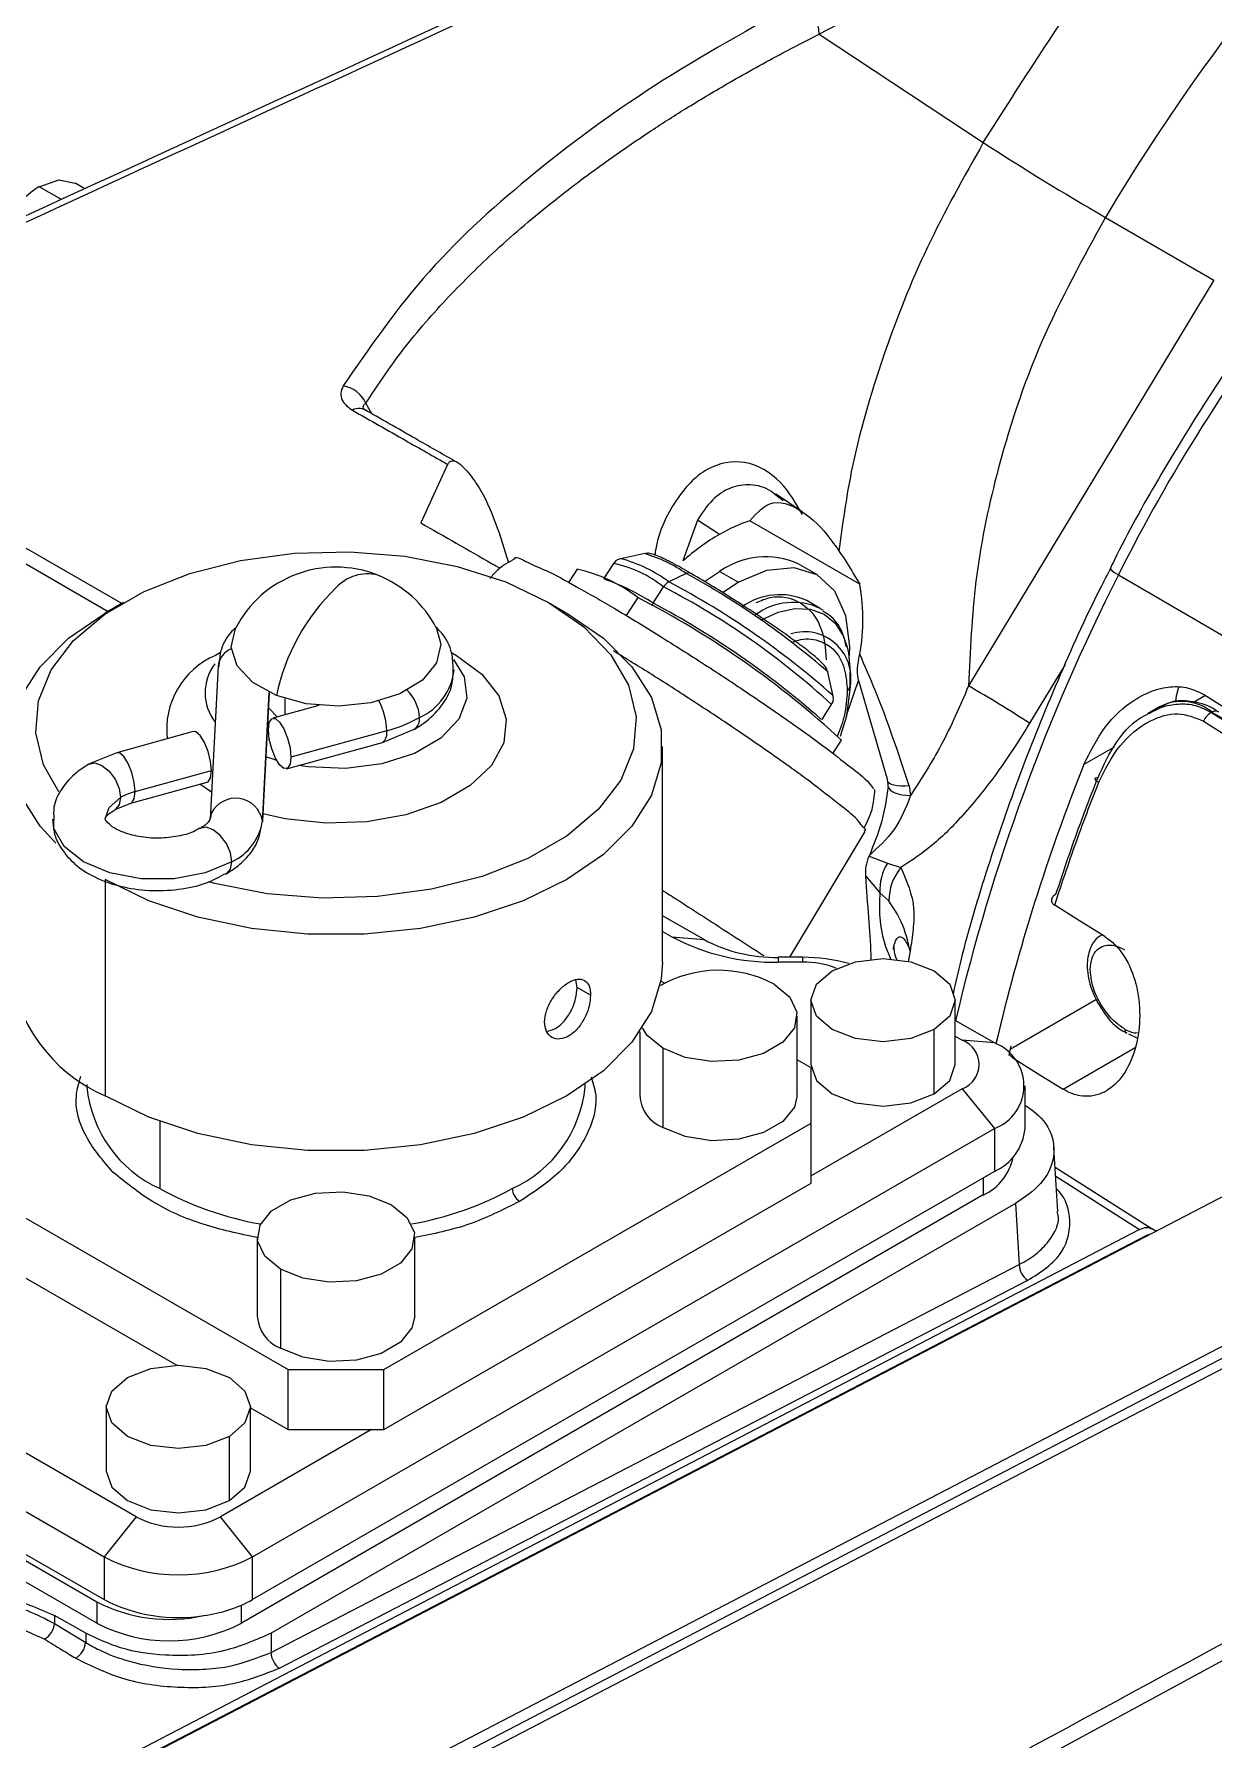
# Model space of a CAD drawing. Header units: millimetres. Extents: x -356 to 237, y 0 to 365.
# Drawn here: x -207.62 to -205.85, y 268.757 to 271.318 of the extents above; entities that cross this region are included whole.
import ezdxf

# ---------------------------------------------------------------- set-up
doc = ezdxf.new("R2010")
doc.units = ezdxf.units.MM

msp = doc.modelspace()

# ---------------------------------------------------------------- linework, layer by layer
at = {"color": 7, "linetype": 'Continuous', "lineweight": 25}
for p, q in [((-205.865, 271.6182), (-206.4421, 271.3179)), ((-206.4421, 271.3179), (-206.1956, 271.1551)), ((-207.5795, 271.0697), (-207.6128, 271.0889)), ((-207.5442, 271.0859), (-207.5587, 271.0943)), ((-206.0123, 271.0428), (-205.8495, 270.9486)), ((-205.8495, 270.9486), (-206.2178, 270.3395)), ((-208.1586, 270.8263), (-207.5093, 270.4514)), ((-207.4889, 270.4632), (-208.1555, 270.848)), ((-202.9495, 270.8507), (-207.4675, 268.4998)), ((-202.937, 270.839), (-207.455, 268.4881)), ((-207.4373, 268.483), (-202.9379, 270.8206)), ((-207.1133, 270.7479), (-207.1223, 270.7641)), ((-206.9997, 270.672), (-207.0398, 270.5841)), ((-206.4674, 270.6009), (-206.5074, 270.6276)), ((-206.4961, 270.6173), (-206.507, 270.6259)), ((-206.9225, 270.5693), (-206.9084, 270.5241)), ((-206.6248, 270.5881), (-206.6464, 270.527)), ((-206.5916, 270.5669), (-206.6248, 270.5881)), ((-206.381, 270.4921), (-206.5462, 270.5875)), ((-206.7507, 270.523), (-206.7655, 270.5002)), ((-206.7038, 270.538), (-206.7399, 270.5304)), ((-206.4456, 270.5067), (-206.4735, 270.5228)), ((-206.8053, 270.5147), (-206.8182, 270.4948)), ((-206.6414, 270.508), (-206.6675, 270.4956)), ((-206.6126, 270.4974), (-206.5916, 270.5111)), ((-206.5637, 270.495), (-206.5916, 270.5111)), ((-206.5856, 270.4807), (-206.5637, 270.495)), ((-205.9927, 270.5063), (-205.3553, 270.1346)), ((-206.7143, 270.4722), (-206.7318, 270.4451)), ((-206.6913, 270.4637), (-206.6756, 270.488)), ((-206.4403, 270.4559), (-206.4607, 270.4677)), ((-207.4861, 270.4648), (-207.5139, 270.4487)), ((-206.8485, 270.4648), (-206.8207, 270.4487)), ((-206.4403, 270.4559), (-206.4359, 270.4531)), ((-207.3443, 270.3689), (-207.3563, 270.1397)), ((-207.3405, 270.3897), (-207.3482, 270.3852)), ((-206.994, 270.3897), (-206.9863, 270.3853)), ((-206.0726, 270.3718), (-206.1261, 270.2834)), ((-206.429, 270.3603), (-206.4291, 270.3609)), ((-206.4211, 270.3243), (-206.429, 270.3603)), ((-206.4004, 270.2966), (-206.3832, 270.3476)), ((-206.3953, 270.3388), (-206.3953, 270.3602)), ((-206.3832, 270.3476), (-206.3395, 270.1979)), ((-207.2777, 270.1356), (-207.2675, 270.3296)), ((-207.2675, 270.3297), (-207.2776, 270.1369)), ((-207.2438, 270.3203), (-207.2438, 270.2961)), ((-206.4211, 270.3243), (-206.4214, 270.325)), ((-205.8622, 270.3251), (-205.8802, 270.3147)), ((-207.1929, 270.3101), (-207.2623, 270.291)), ((-206.4382, 270.2885), (-206.4234, 270.3114)), ((-205.9314, 270.3079), (-205.949, 270.2977)), ((-205.8526, 270.3001), (-205.8533, 270.2997)), ((-205.8526, 270.3001), (-205.4908, 270.0913)), ((-207.3815, 270.2708), (-207.4963, 270.2392)), ((-207.0911, 270.2721), (-207.2349, 270.2325)), ((-207.0974, 270.2546), (-207.0497, 270.2743)), ((-207.0497, 270.2743), (-207.0501, 270.274)), ((-207.4964, 270.2392), (-207.5385, 270.2219)), ((-207.2414, 270.215), (-207.0976, 270.2546)), ((-206.6771, 269.924), (-206.6771, 270.2487)), ((-206.4215, 270.2382), (-206.4086, 270.2581)), ((-205.9994, 270.2475), (-206.0446, 270.2214)), ((-207.4689, 270.1807), (-207.3542, 270.2123)), ((-207.4754, 270.1633), (-207.3607, 270.1948)), ((-207.3542, 270.1799), (-207.3716, 270.1919)), ((-206.3067, 270.1896), (-206.3047, 270.1749)), ((-207.4989, 270.1538), (-207.4751, 270.1634)), ((-207.4754, 270.1633), (-207.475, 270.1634)), ((-207.3563, 270.1397), (-207.3545, 270.1481)), ((-207.2776, 270.1369), (-207.2777, 270.1356)), ((-206.4859, 269.932), (-206.3729, 270.1209)), ((-206.367, 270.0841), (-206.3394, 270.0735)), ((-206.3394, 270.0735), (-206.3194, 270.0666)), ((-207.5138, 270.0486), (-207.5138, 269.7239)), ((-206.3721, 270.0539), (-206.351, 270.0289)), ((-206.3372, 270.0166), (-206.351, 270.0289)), ((-206.6148, 269.9586), (-206.6771, 269.9945)), ((-206.6771, 269.971), (-206.6631, 269.9629)), ((-206.6631, 269.9629), (-206.6148, 269.9586)), ((-206.5035, 269.932), (-206.5035, 269.9247)), ((-206.4669, 269.932), (-206.5035, 269.932)), ((-206.4669, 269.932), (-206.4669, 269.9247)), ((-206.3054, 269.9411), (-206.3083, 269.9256)), ((-206.4669, 269.9247), (-206.5035, 269.9247)), ((-207.667, 268.6204), (-205.2348, 269.886)), ((-206.8052, 269.8868), (-206.8072, 269.8983)), ((-206.7851, 269.8754), (-206.8052, 269.8868)), ((-206.6742, 269.8932), (-206.6795, 269.8963)), ((-206.4543, 269.8677), (-206.4543, 269.7712)), ((-206.2377, 269.7712), (-206.2377, 269.8677)), ((-206.1503, 269.7971), (-206.0259, 269.869)), ((-206.4751, 269.7247), (-206.4751, 269.8436)), ((-206.179, 269.8034), (-206.2377, 269.8373)), ((-206.7113, 269.8201), (-206.7113, 269.7247)), ((-206.2695, 269.7271), (-206.2695, 269.8235)), ((-206.2377, 269.8138), (-206.2272, 269.8077)), ((-206.179, 269.8034), (-206.2272, 269.8077)), ((-205.9778, 269.8173), (-205.9652, 269.811)), ((-206.6767, 269.7954), (-206.6767, 269.6764)), ((-206.4542, 269.7662), (-206.4751, 269.7783)), ((-206.1542, 269.7993), (-206.1573, 269.7845)), ((-206.0759, 269.734), (-205.9676, 269.7965)), ((-206.4542, 269.6831), (-206.4542, 269.7662)), ((-207.5413, 269.7411), (-207.5413, 269.7375)), ((-206.7932, 269.7375), (-206.7932, 269.7411)), ((-206.2272, 269.7348), (-206.4542, 269.6038)), ((-206.2272, 269.7348), (-206.179, 269.6748)), ((-206.1329, 269.6748), (-206.1329, 269.7391)), ((-207.8803, 269.6831), (-207.2392, 269.313)), ((-207.4317, 269.6857), (-207.4317, 269.5848)), ((-207.2925, 269.032), (-206.179, 269.6748)), ((-207.0953, 269.313), (-206.4542, 269.6831)), ((-206.4542, 269.5931), (-206.4542, 269.6831)), ((-206.179, 269.6748), (-206.179, 269.6105)), ((-206.0838, 269.5505), (-206.0896, 269.6466)), ((-206.179, 269.6105), (-207.2925, 268.9677)), ((-206.1957, 269.6009), (-206.1957, 269.5752)), ((-206.0878, 269.6169), (-205.942, 269.5242)), ((-206.087, 269.6036), (-205.961, 269.5234)), ((-207.8803, 269.5931), (-207.4064, 269.3195)), ((-206.1957, 269.5752), (-207.3092, 268.9323)), ((-207.0953, 269.223), (-206.4542, 269.5931)), ((-206.1472, 269.5624), (-207.2648, 268.9172)), ((-206.1472, 269.5624), (-206.1416, 269.4707)), ((-205.961, 269.5234), (-207.6809, 268.6285)), ((-205.9368, 269.5207), (-205.942, 269.5242)), ((-205.9509, 269.5143), (-207.6675, 268.6211)), ((-207.2854, 269.5122), (-207.2854, 269.3933)), ((-207.0491, 269.3933), (-207.0491, 269.5122)), ((-205.9464, 269.5157), (-205.9509, 269.5143)), ((-205.9501, 269.5138), (-205.9509, 269.5143)), ((-207.2648, 268.8885), (-206.1416, 269.4707)), ((-207.2508, 269.464), (-207.2508, 269.3451)), ((-206.5935, 268.4661), (-204.8231, 269.4258)), ((-207.2392, 269.313), (-207.0953, 269.313)), ((-207.2392, 269.223), (-207.2392, 269.313)), ((-207.0953, 269.223), (-207.0953, 269.313)), ((-207.5122, 269.257), (-207.5122, 269.1605)), ((-207.2956, 269.1605), (-207.2956, 269.257)), ((-207.2956, 269.2555), (-207.2392, 269.223)), ((-207.1138, 269.223), (-207.3407, 269.092)), ((-207.3273, 269.1164), (-207.3273, 269.2128)), ((-207.2392, 269.223), (-207.1138, 269.223)), ((-207.1138, 269.223), (-207.0953, 269.223)), ((-207.467, 269.092), (-207.6436, 269.1939)), ((-207.6918, 269.1339), (-207.5152, 269.032)), ((-207.467, 269.092), (-207.5152, 269.032)), ((-207.2925, 269.032), (-207.3407, 269.092)), ((-207.703, 269.0664), (-207.5264, 268.9645)), ((-207.6918, 269.0696), (-207.5152, 268.9677)), ((-207.5264, 268.9323), (-207.703, 269.0343)), ((-207.5152, 269.032), (-207.5152, 268.9677)), ((-207.2925, 268.9677), (-207.2925, 269.032)), ((-207.5264, 268.9645), (-207.5264, 268.9323)), ((-207.3092, 268.9323), (-207.3092, 268.9593)), ((-207.5897, 268.9441), (-207.5899, 268.932)), ((-207.5899, 268.932), (-207.543, 268.9034)), ((-207.543, 268.9172), (-207.5897, 268.9441)), ((-207.543, 268.9172), (-207.543, 268.9034)), ((-207.2648, 268.9172), (-207.2648, 268.8885))]:
    msp.add_line(p, q, dxfattribs=at)
at = {"color": 7, "linetype": 'Continuous', "lineweight": 25, "flags": 128}
for points in [[(-207.6128, 271.0889), (-207.5835, 271.0991), (-207.5587, 271.0943)], [(-207.5831, 270.1803), (-207.6061, 270.2212), (-207.6176, 270.2688), (-207.6137, 270.3168), (-207.5947, 270.3635), (-207.5611, 270.4074), (-207.5141, 270.4471), (-207.4552, 270.481), (-207.3866, 270.5081), (-207.3105, 270.5275), (-207.2295, 270.5385), (-207.1464, 270.5408), (-207.064, 270.5341), (-206.9852, 270.5189), (-206.9125, 270.4955), (-206.8485, 270.4648)], [(-206.5637, 270.495), (-206.5205, 270.5134), (-206.4802, 270.5174), (-206.4456, 270.5067), (-206.4191, 270.4821), (-206.4024, 270.4452), (-206.3967, 270.3986), (-206.3971, 270.3846)], [(-207.5878, 270.1033), (-207.6115, 270.1291), (-207.6407, 270.1754), (-207.6555, 270.224), (-207.6555, 270.2733), (-207.6407, 270.3219), (-207.6115, 270.3682), (-207.5688, 270.411), (-207.5139, 270.4487)], [(-206.8207, 270.4487), (-206.7657, 270.411), (-206.723, 270.3682), (-206.6938, 270.3219), (-206.679, 270.2733), (-206.679, 270.224), (-206.6938, 270.1754), (-206.723, 270.1291), (-206.7657, 270.0864), (-206.8207, 270.0486), (-206.8861, 270.0169), (-206.9601, 269.9922), (-207.0404, 269.9753), (-207.1245, 269.9668), (-207.21, 269.9668), (-207.2941, 269.9753), (-207.3744, 269.9922), (-207.4484, 270.0169), (-207.5138, 270.0486)], [(-206.8485, 270.4648), (-206.7954, 270.4279), (-206.7549, 270.3859), (-206.7284, 270.3404), (-206.7169, 270.2928), (-206.7208, 270.2449), (-206.7398, 270.1981), (-206.7734, 270.1542), (-206.8205, 270.1146), (-206.8793, 270.0806), (-206.9479, 270.0535), (-207.024, 270.0341), (-207.105, 270.0231), (-207.1881, 270.0208), (-207.2705, 270.0275), (-207.3493, 270.0427), (-207.3587, 270.0452)], [(-206.5298, 270.4379), (-206.5036, 270.4501), (-206.4783, 270.4558), (-206.4551, 270.4549), (-206.4347, 270.4474), (-206.418, 270.4335), (-206.4055, 270.4138), (-206.3999, 270.3978)], [(-207.2565, 270.3249), (-207.2922, 270.3444), (-207.3157, 270.3694), (-207.3247, 270.3974), (-207.3182, 270.4256), (-207.3182, 270.4257)], [(-207.0163, 270.4257), (-207.0098, 270.4021), (-207.0163, 270.3739), (-207.0375, 270.3482), (-207.0715, 270.3276), (-207.1148, 270.314), (-207.1632, 270.3089), (-207.2121, 270.3126), (-207.2565, 270.3249)], [(-206.3999, 270.3978), (-206.3979, 270.3891), (-206.3953, 270.3602)], [(-206.9863, 270.3853), (-206.9483, 270.3572), (-206.9229, 270.3248), (-206.9118, 270.2897), (-206.9155, 270.2542), (-206.9339, 270.2202), (-206.9658, 270.1897), (-207.0094, 270.1645), (-207.0622, 270.1461), (-207.1211, 270.1355), (-207.1827, 270.1333), (-207.2434, 270.1398), (-207.2771, 270.1474)], [(-206.9907, 270.3793), (-206.9749, 270.3532), (-206.9709, 270.3209), (-206.9828, 270.2893), (-207.0097, 270.2609), (-207.0493, 270.2381), (-207.0985, 270.2225), (-207.1532, 270.2157), (-207.2091, 270.218), (-207.2232, 270.2201)], [(-206.3953, 270.3388), (-206.401, 270.2942), (-206.4107, 270.2633)], [(-205.9025, 270.3377), (-205.9062, 270.3239), (-205.9073, 270.3167)], [(-205.8636, 270.3259), (-205.6056, 270.1635), (-205.4028, 270.0359)], [(-207.2688, 270.2735), (-207.2675, 270.2843), (-207.2638, 270.2902), (-207.2583, 270.2906), (-207.2519, 270.2852), (-207.2454, 270.2749), (-207.2399, 270.2612), (-207.2362, 270.2464), (-207.2349, 270.2325)], [(-207.2555, 270.2928), (-207.2673, 270.3051), (-207.2687, 270.3072)], [(-205.8533, 270.2997), (-205.6026, 270.1421), (-205.4056, 270.0182)], [(-205.8526, 270.3001), (-205.8499, 270.3014), (-205.8473, 270.302), (-205.8449, 270.3019), (-205.8428, 270.3011), (-205.8428, 270.3011)], [(-207.3542, 270.2123), (-207.3554, 270.2262), (-207.3591, 270.241), (-207.3646, 270.2547), (-207.3711, 270.265), (-207.3776, 270.2704), (-207.3815, 270.2708)], [(-207.2349, 270.2325), (-207.2362, 270.2218), (-207.2399, 270.2158), (-207.2454, 270.2155), (-207.2519, 270.2209), (-207.2583, 270.2312), (-207.2638, 270.2448), (-207.2675, 270.2597), (-207.2688, 270.2735)], [(-205.8651, 270.2867), (-205.6143, 270.1289), (-205.5486, 270.0876), (-205.483, 270.0462), (-205.417, 270.0047)], [(-207.4689, 270.1807), (-207.4702, 270.1946), (-207.4739, 270.2095), (-207.4794, 270.2231), (-207.4858, 270.2334), (-207.4923, 270.2388), (-207.4963, 270.2392)], [(-207.5382, 270.222), (-207.5292, 270.2238), (-207.5186, 270.2201), (-207.5079, 270.2115), (-207.4989, 270.1993), (-207.4928, 270.1854), (-207.4907, 270.1718)], [(-207.3607, 270.1948), (-207.3591, 270.1956), (-207.3554, 270.2016), (-207.3542, 270.2123)], [(-207.2565, 270.2277), (-207.2616, 270.2293), (-207.2726, 270.233)], [(-206.3067, 270.1896), (-206.3132, 270.189), (-206.3194, 270.1889), (-206.325, 270.1893), (-206.3299, 270.1902), (-206.3339, 270.1915), (-206.3369, 270.1933), (-206.3387, 270.1954), (-206.3395, 270.1979)], [(-206.3383, 270.1886), (-206.3375, 270.1859), (-206.3355, 270.1833), (-206.3324, 270.181), (-206.3283, 270.179), (-206.3233, 270.1773), (-206.3176, 270.176), (-206.3113, 270.1752), (-206.3047, 270.1749)], [(-206.0239, 270.2012), (-206.0259, 270.2013), (-206.0274, 270.2011), (-206.0282, 270.2006), (-206.0283, 270.1998), (-206.0278, 270.1988), (-206.0266, 270.1976), (-206.0248, 270.1962), (-206.0224, 270.1947)], [(-207.5138, 270.14), (-207.5078, 270.1571), (-207.4907, 270.1718)], [(-207.4907, 270.1718), (-207.4928, 270.1608), (-207.4989, 270.1538), (-207.4992, 270.1536)], [(-207.475, 270.1634), (-207.4739, 270.164), (-207.4702, 270.17), (-207.4689, 270.1807)], [(-207.3237, 270.0754), (-207.3636, 270.0587), (-207.4104, 270.0499), (-207.4597, 270.0499), (-207.5065, 270.0587), (-207.5464, 270.0754), (-207.5754, 270.0984), (-207.5906, 270.1255), (-207.5925, 270.1394)], [(-207.3237, 270.0754), (-207.3258, 270.0889), (-207.3318, 270.1029), (-207.3409, 270.115), (-207.3515, 270.1236), (-207.3622, 270.1273), (-207.3712, 270.1256), (-207.3719, 270.1252)], [(-207.3322, 270.0572), (-207.3318, 270.0574), (-207.3316, 270.0575)], [(-207.3316, 270.0575), (-207.3258, 270.0643), (-207.3237, 270.0754)], [(-206.013, 269.9632), (-206.0553, 269.9895), (-206.0885, 270.0102)], [(-206.4226, 269.9119), (-206.3874, 269.9254), (-206.346, 269.9302), (-206.3046, 269.9254), (-206.2695, 269.9119), (-206.246, 269.8916), (-206.2377, 269.8677), (-206.246, 269.8438), (-206.2695, 269.8235)], [(-206.6771, 269.924), (-206.679, 269.8993), (-206.6938, 269.8507), (-206.723, 269.8044), (-206.7657, 269.7617), (-206.8207, 269.7239), (-206.8861, 269.6922), (-206.9601, 269.6675), (-207.0404, 269.6506), (-207.1245, 269.6421), (-207.21, 269.6421), (-207.2941, 269.6506), (-207.3744, 269.6675), (-207.4484, 269.6922), (-207.5138, 269.7239)], [(-206.2695, 269.8235), (-206.3046, 269.8099), (-206.346, 269.8052), (-206.3874, 269.8099), (-206.4226, 269.8235), (-206.446, 269.8438), (-206.4543, 269.8677), (-206.446, 269.8916), (-206.4226, 269.9119)], [(-206.5097, 269.8918), (-206.4862, 269.8724), (-206.4756, 269.8495), (-206.4791, 269.826), (-206.4965, 269.8045), (-206.5255, 269.7877), (-206.5626, 269.7777), (-206.6035, 269.7757), (-206.6431, 269.7818), (-206.6767, 269.7954)], [(-206.6767, 269.7954), (-206.7003, 269.8148), (-206.7074, 269.8261)], [(-206.1514, 269.781), (-206.1091, 269.7547), (-206.0759, 269.734)], [(-206.4543, 269.7712), (-206.446, 269.7473), (-206.4226, 269.7271), (-206.3874, 269.7135), (-206.346, 269.7087), (-206.3046, 269.7135), (-206.2695, 269.7271)], [(-206.2695, 269.7271), (-206.246, 269.7473), (-206.2377, 269.7712)], [(-206.4751, 269.7247), (-206.4791, 269.707), (-206.4965, 269.6855), (-206.5255, 269.6688), (-206.5626, 269.6588), (-206.6035, 269.6567), (-206.6431, 269.6629), (-206.6767, 269.6764)], [(-207.2508, 269.464), (-207.2743, 269.4834), (-207.2849, 269.5063), (-207.2813, 269.5299), (-207.264, 269.5513), (-207.235, 269.5681), (-207.1978, 269.5781), (-207.157, 269.5801), (-207.1173, 269.574), (-207.0837, 269.5604)], [(-207.0837, 269.5604), (-207.0602, 269.541), (-207.0496, 269.5182), (-207.0532, 269.4946), (-207.0705, 269.4731), (-207.0995, 269.4564), (-207.1367, 269.4464), (-207.1775, 269.4443), (-207.2172, 269.4504), (-207.2508, 269.464)], [(-207.252, 268.8649), (-206.6231, 269.1909), (-206.1289, 269.4471)], [(-207.0491, 269.3933), (-207.0532, 269.3756), (-207.0705, 269.3542), (-207.0995, 269.3374), (-207.1367, 269.3274), (-207.1775, 269.3253), (-207.2172, 269.3315), (-207.2508, 269.3451)], [(-207.4804, 269.3012), (-207.4453, 269.3147), (-207.4039, 269.3195), (-207.3625, 269.3147), (-207.3273, 269.3012), (-207.3039, 269.2809), (-207.2956, 269.257), (-207.3039, 269.2331), (-207.3273, 269.2128)], [(-207.3273, 269.2128), (-207.3625, 269.1992), (-207.4039, 269.1945), (-207.4453, 269.1992), (-207.4804, 269.2128), (-207.5039, 269.2331), (-207.5122, 269.257), (-207.5039, 269.2809), (-207.4804, 269.3012)], [(-207.5122, 269.1605), (-207.5039, 269.1366), (-207.4804, 269.1164), (-207.4453, 269.1028), (-207.4039, 269.098), (-207.3625, 269.1028), (-207.3273, 269.1164)], [(-207.3273, 269.1164), (-207.3039, 269.1366), (-207.2956, 269.1605)]]:
    msp.add_lwpolyline(points, dxfattribs=at)
at = {"color": 7, "linetype": 'Continuous', "lineweight": 25}
for centre, radius, start, end in [((-203.2238, 269.3761), 3.2487, 132.5483, 149.1325), ((-206.5001, 271.3182), 0.0581, 359.7469, 57.0303), ((-203.8297, 274.8154), 4.3584, 237.1222, 239.9485), ((-207.5245, 270.951), 0.1638, 122.6248, 151.3893), ((-203.6357, 269.3235), 2.6372, 142.2572, 153.3518), ((-207.1642, 270.744), 0.0465, 25.6306, 80.5499), ((-207.1325, 270.7372), 0.0189, 48.4147, 121.9122), ((-206.469, 270.3575), 0.2426, 108.5349, 120.3277), ((-206.4184, 270.271), 0.3429, 120.3333, 131.6824), ((-206.7831, 270.3558), 0.1704, 50.8865, 79.0319), ((-206.7949, 270.324), 0.2137, 53.3945, 74.9654), ((-206.7647, 270.3315), 0.2153, 55.076, 73.5764), ((-206.5224, 270.4148), 0.1186, 65.6239, 125.6874), ((-207.1673, 270.3479), 0.1698, 68.3348, 152.7441), ((-207.1201, 270.4443), 0.0634, 75.8514, 138.1387), ((-207.1672, 270.3479), 0.1698, 27.2566, 68.3383), ((-206.8553, 270.2892), 0.231, 52.4051, 77.5176), ((-206.8679, 270.196), 0.3207, 56.5946, 71.091), ((-206.6577, 270.477), 0.021, 117.879, 148.6537), ((-207.2581, 269.3808), 1.2616, 48.4574, 62.0892), ((-206.6378, 270.502), 0.00702, 56.0372, 121.1888), ((-207.2188, 269.4486), 1.2065, 49.1189, 61.4073), ((-203.3306, 269.1547), 2.9856, 153.0819, 166.7891), ((-205.9795, 270.5376), 0.0339, 220.3569, 247.0483), ((-206.9524, 270.2624), 0.3105, 133.7961, 168.4008), ((-207.3507, 269.2379), 1.3886, 47.2787, 62.7245), ((-207.2057, 269.4625), 1.1544, 47.3371, 62.6651), ((-206.5011, 270.3784), 0.098, 65.6898, 125.6221), ((-206.6687, 270.4393), 0.2924, 347.9552, 10.4043), ((-206.6805, 270.4567), 0.0129, 146.8761, 166.5751), ((-207.3129, 269.2959), 1.323, 48.6875, 61.9758), ((-206.4808, 270.3685), 0.0963, 65.1091, 126.1973), ((-206.4641, 270.3509), 0.0698, 350.0257, 106.8226), ((-207.3128, 270.3656), 0.0317, 111.7181, 174.1455), ((-207.3004, 270.2741), 0.121, 113.2725, 186.6705), ((-207.2915, 270.329), 0.0722, 142.7258, 217.5989), ((-207.0775, 270.3724), 0.0878, 293.8476, 354.3503), ((-206.4032, 270.3396), 0.00791, 294.3322, 354.3218), ((-207.3069, 268.4568), 2.175, 57.1186, 59.9505), ((-207.1904, 270.27), 0.0994, 1.1915, 28.1132), ((-207.1033, 270.289), 0.0614, 2.8286, 45.6892), ((-205.8978, 270.2449), 0.0714, 50.7023, 117.9964), ((-207.1451, 270.4747), 0.2098, 284.9217, 299.4394), ((-207.0613, 270.2899), 0.0195, 306.7987, 6.3648), ((-205.8387, 270.2746), 0.0291, 120.1664, 155.3577), ((-207.1078, 270.2684), 0.0171, 306.698, 12.4773), ((-203.392, 269.1552), 2.8588, 158.1023, 166.9229), ((-207.4449, 270.0907), 0.0932, 104.9159, 119.4436), ((-207.3179, 270.13), 0.0408, 9.7824, 153.6352), ((-207.3576, 270.1488), 0.0808, 294.8066, 351.5683), ((-206.274, 270.0327), 0.0771, 148.0855, 182.8017), ((-206.2613, 270.0178), 0.0759, 139.9586, 180.8586), ((-206.51, 270.2503), 0.3257, 241.9628, 271.1418), ((-206.508, 270.1592), 0.2273, 241.9627, 271.1389), ((-206.4658, 269.6771), 0.2549, 74.4789, 90.2623), ((-207.4183, 269.944), 0.2399, 184.7824, 246.5379), ((-206.593, 269.7348), 0.1777, 62.0498, 119.5943), ((-206.4651, 269.7891), 0.1356, 68.6742, 90.7504), ((-206.241, 269.7712), 0.039, 290.7835, 69.2165), ((-206.2034, 269.7391), 0.0688, 290.7836, 69.2164), ((-205.9753, 269.8236), 0.00818, 174.8625, 228.6661), ((-207.3541, 269.7562), 0.1881, 185.6946, 245.6266), ((-206.9804, 269.7562), 0.1881, 294.374, 354.3049), ((-206.6553, 269.7284), 0.0562, 183.7924, 247.5274), ((-206.2117, 269.6827), 0.0792, 294.3739, 354.3064), ((-206.229, 269.6472), 0.0794, 294.8285, 349.2583), ((-207.1974, 270.0102), 0.4856, 241.1515, 260.1569), ((-207.1371, 270.0102), 0.4856, 279.8431, 298.8485), ((-206.8786, 269.5859), 0.0242, 182.6061, 237.3853), ((-206.1123, 269.4713), 0.0294, 181.1225, 235.5129), ((-207.2293, 269.397), 0.0562, 183.7952, 247.5246), ((-207.4039, 269.2138), 0.1372, 242.6073, 297.3927), ((-207.4039, 269.2469), 0.242, 242.6091, 297.3909), ((-207.4174, 269.1765), 0.2384, 242.7941, 282.5315), ((-207.4043, 269.1817), 0.241, 242.6064, 279.2306), ((-207.3922, 269.1488), 0.2067, 277.3735, 298.8278), ((-207.6206, 268.9349), 0.0309, 300.7364, 354.7159), ((-207.4178, 269.1419), 0.236, 242.6092, 297.3908), ((-207.5738, 268.9063), 0.0309, 300.6922, 354.6076), ((-207.2354, 268.8891), 0.0294, 181.1307, 235.5092)]:
    msp.add_arc(centre, radius, start, end, dxfattribs=at)
for points, knots in [([(-208.1048, 270.8187), (-207.5965, 271.0525), (-206.8613, 271.3907), (-205.899, 271.8323), (-205.4459, 272.0419), (-205.2195, 272.1466)], [0, 0, 0, 0, 0.528452, 0.764401, 1, 1, 1, 1]), ([(-205.4008, 272.0729), (-205.444, 272.0529), (-205.521, 272.0173), (-205.6236, 271.9694), (-205.7079, 271.9304), (-205.7824, 271.8958), (-205.8548, 271.8623), (-206.0144, 271.7886), (-206.35, 271.6343), (-206.9165, 271.3745), (-207.4817, 271.1146), (-207.8682, 270.9369), (-208.0152, 270.8693), (-208.0513, 270.8526), (-208.0662, 270.8458)], [0, 0, 0, 0, 0.048682, 0.0866652, 0.1158353, 0.1435901, 0.1706891, 0.197386, 0.3233223, 0.5483001, 0.8346219, 0.9593205, 0.9832134, 1, 1, 1, 1]), ([(-206.1956, 271.1551), (-206.1383, 271.2455), (-206.0367, 271.4061), (-205.9172, 271.5538), (-205.865, 271.6182)], [0, 0, 0, 0, 0.5637025, 1, 1, 1, 1]), ([(-206.4699, 271.3677), (-206.5441, 271.3268), (-206.6868, 271.248), (-206.8766, 271.1081), (-207.0388, 270.9605), (-207.1184, 270.8451), (-207.1566, 270.7898)], [0, 0, 0, 0, 0.279624, 0.538181, 0.778422, 1, 1, 1, 1]), ([(-207.1223, 270.7641), (-207.1053, 270.7896), (-207.0691, 270.8441), (-207.0044, 270.9186), (-206.9294, 270.9931), (-206.8615, 271.0513), (-206.8006, 271.0985), (-206.7504, 271.1351), (-206.6959, 271.1722), (-206.6373, 271.2095), (-206.5713, 271.2489), (-206.5056, 271.2854), (-206.4602, 271.3086), (-206.4421, 271.3179)], [0, 0, 0, 0, 0.1036994, 0.220945, 0.3326465, 0.4610522, 0.5230575, 0.5929787, 0.6712352, 0.7457999, 0.8276927, 0.9309762, 1, 1, 1, 1]), ([(-206.1956, 271.1551), (-206.2248, 271.1034), (-206.2832, 270.9999), (-206.3483, 270.8337), (-206.3936, 270.6803), (-206.4071, 270.5812), (-206.4125, 270.541)], [0, 0, 0, 0, 0.270805, 0.542909, 0.814962, 1, 1, 1, 1]), ([(-206.0123, 271.0428), (-206.0462, 270.9812), (-206.114, 270.8581), (-206.175, 270.6725), (-206.2106, 270.4988), (-206.2154, 270.3921), (-206.2178, 270.3395)], [0, 0, 0, 0, 0.284174, 0.56808, 0.787216, 1, 1, 1, 1]), ([(-205.7131, 270.9714), (-205.7365, 270.9416), (-205.7883, 270.8758), (-205.8617, 270.7684), (-205.9335, 270.6504), (-205.9812, 270.5658), (-206.003, 270.5198), (-206.0051, 270.5154)], [0, 0, 0, 0, 0.209623, 0.463314, 0.718329, 0.973339, 1, 1, 1, 1]), ([(-207.1566, 270.7898), (-207.1581, 270.7863), (-207.1613, 270.7794), (-207.1578, 270.7641), (-207.1486, 270.7576), (-207.1426, 270.7533)], [0, 0, 0, 0, 0.2573597, 0.5096012, 1, 1, 1, 1]), ([(-207.1426, 270.7533), (-207.1159, 270.7381), (-207.0683, 270.7111), (-207.0206, 270.6839), (-206.9997, 270.672)], [0, 0, 0, 0, 0.55924, 1, 1, 1, 1]), ([(-207.1264, 270.7582), (-207.1262, 270.7592), (-207.1256, 270.7617), (-207.1235, 270.7632), (-207.1223, 270.7641)], [0, 0, 0, 0, 0.428738, 1, 1, 1, 1]), ([(-207.12, 270.7514), (-207.121, 270.752), (-207.1227, 270.7531), (-207.1253, 270.7551), (-207.126, 270.757), (-207.1264, 270.7582)], [0, 0, 0, 0, 0.367589, 0.634676, 1, 1, 1, 1]), ([(-206.9892, 270.6771), (-207.0088, 270.6883), (-207.0545, 270.7144), (-207.1003, 270.7405), (-207.1264, 270.7553)], [0, 0, 0, 0, 0.4294302, 1, 1, 1, 1]), ([(-206.9997, 270.672), (-206.9988, 270.6734), (-206.9973, 270.6759), (-206.9929, 270.678), (-206.9876, 270.677), (-206.9846, 270.6749), (-206.9829, 270.6738)], [0, 0, 0, 0, 0.239634, 0.444704, 0.688, 1, 1, 1, 1]), ([(-206.9829, 270.6738), (-206.9796, 270.6709), (-206.9725, 270.6647), (-206.96, 270.649), (-206.9404, 270.6181), (-206.9297, 270.5888), (-206.9225, 270.5693)], [0, 0, 0, 0, 0.10555, 0.23389, 0.491701, 1, 1, 1, 1]), ([(-206.4672, 270.5967), (-206.4769, 270.6138), (-206.4967, 270.6487), (-206.5508, 270.6821), (-206.6162, 270.6689), (-206.662, 270.6155), (-206.6848, 270.5675), (-206.6883, 270.5382), (-206.6886, 270.5359)], [0, 0, 0, 0, 0.176535, 0.362555, 0.531902, 0.732429, 0.979103, 1, 1, 1, 1]), ([(-206.507, 270.6259), (-206.5094, 270.628), (-206.52, 270.637), (-206.5445, 270.6433), (-206.5765, 270.6385), (-206.6051, 270.6186), (-206.6179, 270.5988), (-206.6248, 270.5881)], [0, 0, 0, 0, 0.066514, 0.292159, 0.504482, 0.73374, 1, 1, 1, 1]), ([(-206.5462, 270.5875), (-206.5352, 270.5995), (-206.5117, 270.6252), (-206.4565, 270.5979), (-206.4173, 270.5525), (-206.394, 270.5137), (-206.381, 270.4921)], [0, 0, 0, 0, 0.192143, 0.412762, 0.673994, 1, 1, 1, 1]), ([(-207.0398, 270.5841), (-207.0044, 270.5638), (-206.9647, 270.5412), (-206.9251, 270.5184), (-206.9208, 270.516)], [0, 0, 0, 0, 0.8918972, 1, 1, 1, 1]), ([(-206.8991, 270.5301), (-206.9083, 270.5252), (-206.9225, 270.5175), (-206.9327, 270.505), (-206.9363, 270.5006)], [0, 0, 0, 0, 0.644159, 1, 1, 1, 1]), ([(-206.8988, 270.5296), (-206.8989, 270.5298), (-206.8997, 270.5354), (-206.8711, 270.5199), (-206.8498, 270.513), (-206.8008, 270.4854), (-206.7473, 270.4549), (-206.6842, 270.4164), (-206.6182, 270.3747), (-206.5526, 270.3315), (-206.4918, 270.2897), (-206.439, 270.2523), (-206.3988, 270.2204), (-206.3719, 270.2002), (-206.3624, 270.1877), (-206.3602, 270.1847)], [0, 0, 0, 0, 0.000883, 0.025897, 0.079587, 0.159524, 0.260758, 0.376771, 0.50091, 0.625562, 0.742702, 0.844978, 0.926637, 0.98259, 1, 1, 1, 1]), ([(-206.7379, 270.5306), (-206.7398, 270.5302), (-206.7441, 270.5295), (-206.7488, 270.5264), (-206.7502, 270.5233), (-206.7505, 270.5226)], [0, 0, 0, 0, 0.360073, 0.846975, 1, 1, 1, 1]), ([(-206.6341, 270.508), (-206.6357, 270.509), (-206.6462, 270.5152), (-206.6634, 270.5245), (-206.682, 270.5339), (-206.6939, 270.5378), (-206.6995, 270.539), (-206.702, 270.5383), (-206.7022, 270.5382)], [0, 0, 0, 0, 0.0725502, 0.4872497, 0.7823969, 0.8971007, 0.9911561, 1, 1, 1, 1]), ([(-206.4838, 270.4107), (-206.4841, 270.4109), (-206.4957, 270.4197), (-206.5195, 270.4357), (-206.5581, 270.4615), (-206.5962, 270.4857), (-206.6228, 270.5013), (-206.6338, 270.5079)], [0, 0, 0, 0, 0.005104, 0.243607, 0.482194, 0.784709, 1, 1, 1, 1]), ([(-206.0048, 270.5153), (-206.01, 270.5054), (-206.0387, 270.4506), (-206.0845, 270.3481), (-206.1413, 270.2087), (-206.1894, 270.0683), (-206.2228, 269.9578), (-206.2373, 269.8936), (-206.2411, 269.8767)], [0, 0, 0, 0, 0.048975, 0.27212, 0.492948, 0.710569, 0.924121, 1, 1, 1, 1]), ([(-206.5364, 270.4646), (-206.5294, 270.4676), (-206.5084, 270.4768), (-206.467, 270.4689), (-206.4352, 270.4288), (-206.4328, 270.396), (-206.4315, 270.3785)], [0, 0, 0, 0, 0.137065, 0.41236, 0.687673, 1, 1, 1, 1]), ([(-206.4014, 270.3988), (-206.4028, 270.4052), (-206.4066, 270.4216), (-206.4188, 270.4411), (-206.432, 270.4489), (-206.4362, 270.4514)], [0, 0, 0, 0, 0.302005, 0.773782, 1, 1, 1, 1]), ([(-207.3183, 270.4263), (-207.3208, 270.424), (-207.3312, 270.4143), (-207.3413, 270.3941), (-207.3426, 270.3761), (-207.3431, 270.3688)], [0, 0, 0, 0, 0.159765, 0.659666, 1, 1, 1, 1]), ([(-206.9912, 270.3636), (-206.9915, 270.3722), (-206.9922, 270.3916), (-207.0033, 270.414), (-207.0143, 270.4246), (-207.0176, 270.4278)], [0, 0, 0, 0, 0.360152, 0.807999, 1, 1, 1, 1]), ([(-206.3762, 270.1273), (-206.3782, 270.1302), (-206.3868, 270.1423), (-206.4123, 270.1615), (-206.4504, 270.1923), (-206.5013, 270.2288), (-206.5605, 270.27), (-206.6255, 270.3131), (-206.6894, 270.3543), (-206.7316, 270.3802), (-206.7509, 270.392)], [0, 0, 0, 0, 0.022708, 0.096519, 0.205572, 0.343967, 0.504004, 0.676736, 0.852481, 1, 1, 1, 1]), ([(-206.43, 270.3635), (-206.4305, 270.3645), (-206.4318, 270.3675), (-206.4377, 270.3745), (-206.4503, 270.3856), (-206.4667, 270.3984), (-206.4789, 270.4071), (-206.4839, 270.4107)], [0, 0, 0, 0, 0.0473512, 0.1338985, 0.3778967, 0.7450627, 1, 1, 1, 1]), ([(-206.4818, 270.405), (-206.4789, 270.4062), (-206.4668, 270.4114), (-206.444, 270.4098), (-206.4173, 270.3948), (-206.402, 270.3658), (-206.4006, 270.3433), (-206.3999, 270.3324)], [0, 0, 0, 0, 0.072072, 0.298647, 0.48835, 0.751226, 1, 1, 1, 1]), ([(-206.3832, 270.3476), (-206.3839, 270.3524), (-206.3854, 270.3627), (-206.3836, 270.3729), (-206.3827, 270.3783)], [0, 0, 0, 0, 0.468668, 1, 1, 1, 1]), ([(-206.3067, 270.1896), (-206.3228, 270.2378), (-206.3451, 270.3046), (-206.3733, 270.3692), (-206.3811, 270.3872)], [0, 0, 0, 0, 0.720851, 1, 1, 1, 1]), ([(-207.0501, 270.274), (-207.0437, 270.2781), (-207.0274, 270.2884), (-207.0065, 270.3104), (-206.9919, 270.3378), (-206.9914, 270.3562), (-206.9912, 270.3639)], [0, 0, 0, 0, 0.200626, 0.513763, 0.797055, 1, 1, 1, 1]), ([(-206.2178, 270.3395), (-206.2306, 270.3096), (-206.2551, 270.2524), (-206.2887, 270.1999), (-206.3047, 270.1749)], [0, 0, 0, 0, 0.522545, 1, 1, 1, 1]), ([(-206.0446, 270.2214), (-206.0351, 270.2408), (-206.0166, 270.2785), (-205.9778, 270.3147), (-205.9427, 270.3328), (-205.9152, 270.3391), (-205.8876, 270.3381), (-205.8715, 270.3299), (-205.8636, 270.3259)], [0, 0, 0, 0, 0.273326, 0.531889, 0.657457, 0.77275, 0.887758, 1, 1, 1, 1]), ([(-206.4241, 270.3109), (-206.4237, 270.3114), (-206.4214, 270.3136), (-206.4205, 270.3189), (-206.4208, 270.3243), (-206.422, 270.3269), (-206.4224, 270.3278)], [0, 0, 0, 0, 0.108549, 0.527652, 0.835726, 1, 1, 1, 1]), ([(-206.3999, 270.3324), (-206.4006, 270.3198), (-206.402, 270.2959), (-206.411, 270.2738), (-206.4152, 270.2634)], [0, 0, 0, 0, 0.5306633, 1, 1, 1, 1]), ([(-205.8429, 270.3001), (-205.8455, 270.3019), (-205.8578, 270.3106), (-205.8822, 270.3172), (-205.9119, 270.3179), (-205.9264, 270.3092), (-205.9325, 270.3056)], [0, 0, 0, 0, 0.0986979, 0.4764124, 0.77802, 1, 1, 1, 1]), ([(-206.0239, 270.2012), (-206.0154, 270.2198), (-205.9989, 270.2558), (-205.9692, 270.2878), (-205.9503, 270.2966), (-205.9487, 270.2973)], [0, 0, 0, 0, 0.495979, 0.958979, 1, 1, 1, 1]), ([(-206.0224, 270.1947), (-206.0129, 270.2139), (-205.9946, 270.2509), (-205.9515, 270.287), (-205.904, 270.3024), (-205.8778, 270.2919), (-205.8651, 270.2867)], [0, 0, 0, 0, 0.310703, 0.598323, 0.804284, 1, 1, 1, 1]), ([(-205.9487, 270.2973), (-205.9419, 270.301), (-205.9276, 270.3088), (-205.9028, 270.3134), (-205.8766, 270.3116), (-205.861, 270.3037), (-205.8533, 270.2997)], [0, 0, 0, 0, 0.233036, 0.481768, 0.743048, 1, 1, 1, 1]), ([(-206.1261, 270.2834), (-206.1419, 270.2583), (-206.1723, 270.2102), (-206.2214, 270.1494), (-206.2691, 270.1003), (-206.3031, 270.0775), (-206.3194, 270.0666)], [0, 0, 0, 0, 0.302784, 0.582074, 0.79943, 1, 1, 1, 1]), ([(-207.5383, 270.222), (-207.5444, 270.2181), (-207.56, 270.2082), (-207.5792, 270.1869), (-207.5919, 270.1616), (-207.5911, 270.1454), (-207.5908, 270.1393)], [0, 0, 0, 0, 0.210956, 0.533249, 0.827015, 1, 1, 1, 1]), ([(-202.0393, 268.7037), (-202.0186, 268.7475), (-201.9775, 268.8348), (-201.9262, 268.9695), (-201.8834, 269.1046), (-201.8505, 269.2386), (-201.8274, 269.3696), (-201.8146, 269.496), (-201.8124, 269.6163), (-201.8202, 269.7287), (-201.8389, 269.832), (-201.8678, 269.9249), (-201.9064, 270.0063), (-201.955, 270.0751), (-202.0129, 270.1301), (-202.0793, 270.1707), (-202.1534, 270.1958), (-202.2338, 270.2052), (-202.3193, 270.1995), (-202.4089, 270.1788), (-202.5012, 270.1428), (-202.5958, 270.0932), (-202.6913, 270.0299), (-202.7949, 269.9466), (-202.9048, 269.8425), (-203.0116, 269.7162), (-203.1297, 269.6045), (-203.2506, 269.5102), (-203.3773, 269.439), (-203.4995, 269.3686), (-203.6219, 269.2986), (-204.0546, 269.0526), (-204.8052, 268.6394), (-205.8735, 268.0612), (-206.5872, 267.6758), (-206.9436, 267.4833)], [0, 0, 0, 0, 0.020104, 0.04006, 0.059823, 0.078903, 0.097323, 0.115026, 0.131619, 0.147206, 0.161767, 0.175114, 0.187475, 0.199036, 0.209872, 0.220425, 0.231105, 0.242104, 0.253816, 0.266506, 0.280141, 0.294876, 0.310793, 0.32762, 0.35002, 0.37356, 0.396215, 0.417404, 0.437018, 0.456486, 0.476009, 0.49556, 0.663191, 0.831785, 1, 1, 1, 1]), ([(-202.0409, 268.7045), (-202.0203, 268.7482), (-201.9793, 268.8352), (-201.9282, 268.9696), (-201.8855, 269.1042), (-201.8526, 269.2378), (-201.8296, 269.3685), (-201.8168, 269.4946), (-201.8146, 269.6145), (-201.8223, 269.7267), (-201.8409, 269.8298), (-201.8696, 269.9225), (-201.9081, 270.0038), (-201.9565, 270.0726), (-202.0142, 270.1276), (-202.0803, 270.1683), (-202.1542, 270.1936), (-202.2344, 270.2032), (-202.3197, 270.1977), (-202.4092, 270.1771), (-202.5014, 270.1413), (-202.5959, 270.0919), (-202.6912, 270.0287), (-202.786, 269.9526), (-202.8803, 269.8652), (-202.9687, 269.7662), (-203.0592, 269.6688), (-203.1553, 269.5835), (-203.2522, 269.51), (-203.4505, 269.3956), (-203.9644, 269.1025), (-204.8052, 268.6388), (-205.8736, 268.0606), (-206.5872, 267.6749), (-206.9436, 267.4823)], [0, 0, 0, 0, 0.02006, 0.039972, 0.05969, 0.078727, 0.097106, 0.114773, 0.131335, 0.146895, 0.161434, 0.174768, 0.187117, 0.19867, 0.209498, 0.220041, 0.230707, 0.241691, 0.253386, 0.266056, 0.279674, 0.294394, 0.310295, 0.32711, 0.344896, 0.36363, 0.382253, 0.400121, 0.416942, 0.432698, 0.495152, 0.662904, 0.831637, 1, 1, 1, 1]), ([(-206.3383, 270.1886), (-206.341, 270.1705), (-206.3465, 270.1349), (-206.36, 270.1015), (-206.3667, 270.085)], [0, 0, 0, 0, 0.506268, 1, 1, 1, 1]), ([(-206.3383, 270.1886), (-206.3384, 270.1903), (-206.3386, 270.1935), (-206.3392, 270.1965), (-206.3395, 270.1979)], [0, 0, 0, 0, 0.56266, 1, 1, 1, 1]), ([(-206.0885, 270.0102), (-206.077, 270.0448), (-206.0564, 270.1068), (-206.0329, 270.1677), (-206.0224, 270.1947)], [0, 0, 0, 0, 0.557229, 1, 1, 1, 1]), ([(-206.0866, 270.0268), (-206.0757, 270.0595), (-206.0561, 270.1181), (-206.0338, 270.1757), (-206.0239, 270.2012)], [0, 0, 0, 0, 0.557463, 1, 1, 1, 1]), ([(-206.3744, 270.1262), (-206.3699, 270.1352), (-206.3608, 270.1535), (-206.3591, 270.1737), (-206.3583, 270.1839)], [0, 0, 0, 0, 0.498626, 1, 1, 1, 1]), ([(-206.3047, 270.1749), (-206.3119, 270.1569), (-206.3259, 270.1223), (-206.3534, 270.0971), (-206.3667, 270.085)], [0, 0, 0, 0, 0.517819, 1, 1, 1, 1]), ([(-207.5908, 270.1393), (-207.5912, 270.1343), (-207.5923, 270.1189), (-207.5805, 270.0946), (-207.5591, 270.0699), (-207.5284, 270.0505), (-207.4905, 270.0373), (-207.4478, 270.0311), (-207.4041, 270.033), (-207.3644, 270.0409), (-207.3421, 270.0529), (-207.3326, 270.058)], [0, 0, 0, 0, 0.04767, 0.144863, 0.243749, 0.35568, 0.484133, 0.621706, 0.761143, 0.897632, 1, 1, 1, 1]), ([(-207.3721, 270.1257), (-207.3743, 270.1244), (-207.383, 270.1188), (-207.4027, 270.1137), (-207.4299, 270.11), (-207.4589, 270.1117), (-207.4836, 270.1179), (-207.502, 270.1264), (-207.5096, 270.1338), (-207.5141, 270.1385), (-207.5137, 270.1398), (-207.5137, 270.1399)], [0, 0, 0, 0, 0.049784, 0.204511, 0.391455, 0.590125, 0.770805, 0.893504, 0.972848, 0.997768, 1, 1, 1, 1]), ([(-207.5137, 270.1399), (-207.5136, 270.1402), (-207.5129, 270.1429), (-207.5076, 270.148), (-207.5022, 270.1516), (-207.4989, 270.1538)], [0, 0, 0, 0, 0.0323949, 0.4180846, 1, 1, 1, 1]), ([(-207.3546, 270.1478), (-207.3553, 270.1438), (-207.3572, 270.1338), (-207.3661, 270.1286), (-207.3715, 270.1254)], [0, 0, 0, 0, 0.404774, 1, 1, 1, 1]), ([(-207.3316, 270.0575), (-207.3247, 270.062), (-207.3111, 270.0708), (-207.295, 270.0879), (-207.2834, 270.1069), (-207.2807, 270.1208), (-207.2794, 270.1274)], [0, 0, 0, 0, 0.27348, 0.533533, 0.775197, 1, 1, 1, 1]), ([(-206.3746, 270.1219), (-206.3738, 270.1221), (-206.3709, 270.123), (-206.3739, 270.1255), (-206.3762, 270.1273)], [0, 0, 0, 0, 0.255012, 1, 1, 1, 1]), ([(-206.3721, 270.0539), (-206.3721, 270.0589), (-206.3721, 270.0692), (-206.3688, 270.079), (-206.367, 270.0841)], [0, 0, 0, 0, 0.478904, 1, 1, 1, 1]), ([(-206.3667, 270.085), (-206.3667, 270.0848), (-206.3668, 270.0845), (-206.367, 270.0842), (-206.367, 270.0841)], [0, 0, 0, 0, 0.556954, 1, 1, 1, 1]), ([(-206.3194, 270.0666), (-206.3106, 270.0464), (-206.2978, 270.0167), (-206.3009, 269.9733), (-206.3038, 269.9522), (-206.3054, 269.9411)], [0, 0, 0, 0, 0.502339, 0.737651, 1, 1, 1, 1]), ([(-206.6771, 270.0327), (-206.67, 270.0281), (-206.6391, 270.0082), (-206.5923, 269.978), (-206.5486, 269.9499), (-206.5288, 269.937), (-206.5249, 269.9345)], [0, 0, 0, 0, 0.140081, 0.608616, 0.922969, 1, 1, 1, 1]), ([(-206.364, 269.9281), (-206.364, 269.9307), (-206.3644, 269.952), (-206.3677, 269.9939), (-206.3706, 270.0332), (-206.3721, 270.0539)], [0, 0, 0, 0, 0.061811, 0.506651, 1, 1, 1, 1]), ([(-206.351, 270.0289), (-206.3514, 270.0165), (-206.3524, 269.9893), (-206.3459, 269.9552), (-206.3372, 269.9353), (-206.3345, 269.9289)], [0, 0, 0, 0, 0.365195, 0.796123, 1, 1, 1, 1]), ([(-206.3054, 269.9411), (-206.3089, 269.9562), (-206.3154, 269.9832), (-206.3305, 270.0064), (-206.3372, 270.0166)], [0, 0, 0, 0, 0.559546, 1, 1, 1, 1]), ([(-206.0866, 270.0268), (-206.0882, 270.0257), (-206.0913, 270.0237), (-206.0935, 270.0195), (-206.0934, 270.0162), (-206.0924, 270.0138), (-206.0907, 270.0118), (-206.0892, 270.0107), (-206.0885, 270.0102)], [0, 0, 0, 0, 0.279924, 0.51103, 0.627901, 0.746291, 0.867406, 1, 1, 1, 1]), ([(-206.3306, 269.9435), (-206.3301, 269.9468), (-206.3293, 269.9525), (-206.3264, 269.959), (-206.3226, 269.9633), (-206.3172, 269.9625), (-206.3108, 269.9548), (-206.3077, 269.9471), (-206.3054, 269.9411)], [0, 0, 0, 0, 0.198178, 0.335657, 0.427975, 0.506689, 0.619515, 1, 1, 1, 1]), ([(-206.013, 269.9632), (-206.0077, 269.9593), (-205.9966, 269.9511), (-205.9791, 269.9278), (-205.9645, 269.8919), (-205.959, 269.8451), (-205.9645, 269.7993), (-205.9803, 269.7595), (-206.0029, 269.7346), (-206.0249, 269.7246), (-206.0421, 269.7225), (-206.0598, 269.7254), (-206.0704, 269.7311), (-206.0759, 269.734)], [0, 0, 0, 0, 0.059534, 0.123932, 0.261503, 0.40566, 0.54673, 0.675982, 0.788647, 0.840677, 0.891461, 0.944001, 1, 1, 1, 1]), ([(-206.0165, 269.9657), (-206.0192, 269.9644), (-206.0279, 269.9601), (-206.0372, 269.9432), (-206.0404, 269.9231), (-206.0381, 269.8987), (-206.0298, 269.8726), (-206.0126, 269.8453), (-205.9958, 269.8257), (-205.9831, 269.8198), (-205.9801, 269.8184)], [0, 0, 0, 0, 0.050048, 0.162888, 0.304967, 0.394839, 0.575725, 0.763189, 0.943468, 1, 1, 1, 1]), ([(-206.3251, 269.9278), (-206.3252, 269.9281), (-206.3272, 269.9341), (-206.329, 269.9361), (-206.3294, 269.9494), (-206.3298, 269.9484), (-206.3299, 269.9483)], [0, 0, 0, 0, 0.053082, 0.859807, 0.989831, 1, 1, 1, 1]), ([(-206.035, 269.9135), (-206.0345, 269.9195), (-206.0338, 269.9303), (-206.026, 269.9436), (-206.0133, 269.9509), (-205.9977, 269.9504), (-205.9881, 269.9456), (-205.9835, 269.9433)], [0, 0, 0, 0, 0.2352941, 0.4220366, 0.5783622, 0.7949729, 1, 1, 1, 1]), ([(-205.9835, 269.8243), (-205.9884, 269.8277), (-206.0003, 269.8359), (-206.0141, 269.8525), (-206.0254, 269.8721), (-206.0331, 269.8921), (-206.0344, 269.9065), (-206.035, 269.9135)], [0, 0, 0, 0, 0.168038, 0.403615, 0.596373, 0.802754, 1, 1, 1, 1]), ([(-206.8541, 269.8349), (-206.8535, 269.8406), (-206.8521, 269.8525), (-206.8436, 269.8691), (-206.8322, 269.8837), (-206.8192, 269.8943), (-206.8062, 269.9001), (-206.7936, 269.8987), (-206.7858, 269.8884), (-206.7854, 269.8801), (-206.7851, 269.8754)], [0, 0, 0, 0, 0.140367, 0.29603, 0.452773, 0.594286, 0.708266, 0.796684, 0.885323, 1, 1, 1, 1]), ([(-206.8512, 269.8208), (-206.8466, 269.822), (-206.8364, 269.8246), (-206.8239, 269.8364), (-206.8138, 269.8516), (-206.8068, 269.869), (-206.8057, 269.8811), (-206.8052, 269.8868)], [0, 0, 0, 0, 0.162746, 0.359469, 0.578423, 0.799629, 1, 1, 1, 1]), ([(-206.7851, 269.8754), (-206.7856, 269.8696), (-206.7867, 269.8575), (-206.7937, 269.8403), (-206.8038, 269.8249), (-206.8165, 269.8137), (-206.8304, 269.8082), (-206.8438, 269.8106), (-206.8529, 269.8211), (-206.8537, 269.83), (-206.8541, 269.8349)], [0, 0, 0, 0, 0.13819, 0.290741, 0.441791, 0.57765, 0.691554, 0.788371, 0.885418, 1, 1, 1, 1]), ([(-205.9642, 269.8184), (-205.9659, 269.8183), (-205.9727, 269.818), (-205.9788, 269.8216), (-205.9835, 269.8243)], [0, 0, 0, 0, 0.235495, 1, 1, 1, 1]), ([(-206.1514, 269.781), (-206.1529, 269.782), (-206.155, 269.7836), (-206.1565, 269.7867), (-206.1567, 269.7899), (-206.1549, 269.7941), (-206.152, 269.796), (-206.1503, 269.7971)], [0, 0, 0, 0, 0.257045, 0.378811, 0.492386, 0.719461, 1, 1, 1, 1]), ([(-207.502, 269.6094), (-207.5168, 269.6265), (-207.5453, 269.6592), (-207.5622, 269.7142), (-207.5531, 269.7439), (-207.5502, 269.7534)], [0, 0, 0, 0, 0.424066, 0.815205, 1, 1, 1, 1]), ([(-206.7842, 269.7528), (-206.7813, 269.7435), (-206.7722, 269.714), (-206.7898, 269.6599), (-206.8311, 269.6051), (-206.8709, 269.5791), (-206.8917, 269.5656)], [0, 0, 0, 0, 0.124362, 0.392795, 0.683868, 1, 1, 1, 1]), ([(-206.1329, 269.7102), (-206.1215, 269.702), (-206.0955, 269.6835), (-206.084, 269.6332), (-206.1082, 269.5886), (-206.1337, 269.5714), (-206.1472, 269.5624)], [0, 0, 0, 0, 0.222191, 0.506318, 0.739483, 1, 1, 1, 1]), ([(-207.2854, 269.5112), (-207.3128, 269.517), (-207.3673, 269.5286), (-207.4421, 269.5609), (-207.4829, 269.5939), (-207.502, 269.6094)], [0, 0, 0, 0, 0.348564, 0.694345, 1, 1, 1, 1]), ([(-206.1289, 269.4471), (-206.1093, 269.4594), (-206.0739, 269.4816), (-206.0605, 269.5402), (-206.0741, 269.5745), (-206.0859, 269.5844), (-206.0859, 269.5844)], [0, 0, 0, 0, 0.399052, 0.723139, 0.999346, 1, 1, 1, 1]), ([(-206.8917, 269.5656), (-206.9166, 269.553), (-206.9666, 269.5278), (-207.0216, 269.5167), (-207.0491, 269.5112)], [0, 0, 0, 0, 0.497891, 1, 1, 1, 1]), ([(-206.1416, 269.4707), (-206.1327, 269.4758), (-206.1162, 269.4852), (-206.0938, 269.5086), (-206.0791, 269.5342), (-206.0845, 269.549), (-206.085, 269.5503)], [0, 0, 0, 0, 0.292859, 0.544766, 0.960885, 1, 1, 1, 1]), ([(-205.961, 269.5234), (-205.9576, 269.5249), (-205.9513, 269.5277), (-205.9449, 269.5253), (-205.942, 269.5242)], [0, 0, 0, 0, 0.545379, 1, 1, 1, 1]), ([(-204.8361, 269.4455), (-205.1663, 269.2659), (-205.7561, 268.9451), (-206.3464, 268.6253), (-206.6062, 268.4845)], [0, 0, 0, 0, 0.559827, 1, 1, 1, 1]), ([(-207.7798, 268.9682), (-207.7625, 268.9694), (-207.7284, 268.9716), (-207.6781, 268.9653), (-207.6311, 268.9534), (-207.6032, 268.9389), (-207.5899, 268.932)], [0, 0, 0, 0, 0.264276, 0.520588, 0.771428, 1, 1, 1, 1]), ([(-207.7797, 268.9735), (-207.761, 268.9754), (-207.7231, 268.9792), (-207.6574, 268.9732), (-207.6146, 268.9548), (-207.5897, 268.9441)], [0, 0, 0, 0, 0.288825, 0.585909, 1, 1, 1, 1]), ([(-207.7757, 268.9415), (-207.7586, 268.9425), (-207.7244, 268.9443), (-207.6654, 268.9364), (-207.6273, 268.9187), (-207.6048, 268.9083)], [0, 0, 0, 0, 0.290979, 0.582227, 1, 1, 1, 1]), ([(-207.6048, 268.9083), (-207.5961, 268.903), (-207.5805, 268.8935), (-207.5649, 268.884), (-207.558, 268.8798)], [0, 0, 0, 0, 0.559871, 1, 1, 1, 1]), ([(-207.2648, 268.9172), (-207.2877, 268.9072), (-207.338, 268.8852), (-207.4165, 268.8817), (-207.4879, 268.8914), (-207.5257, 268.9091), (-207.543, 268.9172)], [0, 0, 0, 0, 0.258013, 0.567179, 0.802969, 1, 1, 1, 1]), ([(-207.558, 268.8798), (-207.535, 268.8685), (-207.4867, 268.8451), (-207.4055, 268.8342), (-207.3242, 268.8368), (-207.2752, 268.8559), (-207.252, 268.8649)], [0, 0, 0, 0, 0.240999, 0.505017, 0.766521, 1, 1, 1, 1]), ([(-207.543, 268.9034), (-207.5362, 268.8995), (-207.516, 268.888), (-207.4699, 268.8714), (-207.4156, 268.8623), (-207.3636, 268.8627), (-207.3161, 268.8681), (-207.2845, 268.8807), (-207.2648, 268.8885)], [0, 0, 0, 0, 0.081458, 0.241741, 0.505561, 0.649088, 0.780711, 1, 1, 1, 1])]:
    msp.add_open_spline(points, degree=3, knots=knots, dxfattribs=at)

doc.saveas('drawing.dxf')
